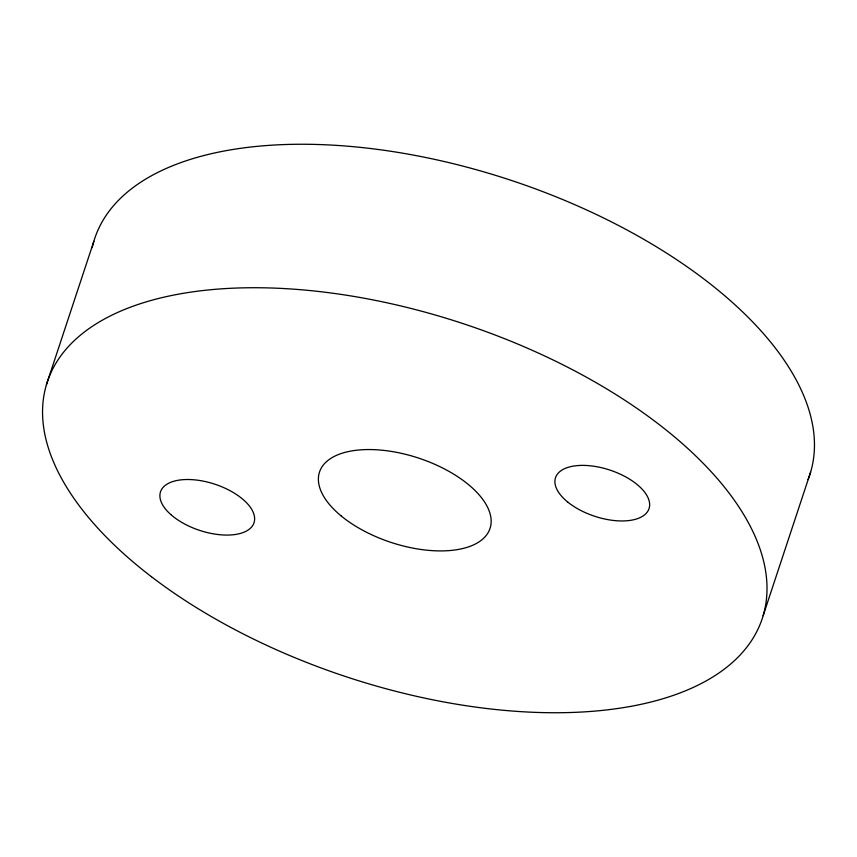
<?xml version="1.0" encoding="UTF-8"?>
<svg xmlns="http://www.w3.org/2000/svg" width="857" height="857" viewBox="0 0 857 857"><rect width="100%" height="100%" fill="white"/><g stroke="black" fill="none" stroke-linecap="round" stroke-linejoin="round"><path stroke-width="1.29" d="M46.407 384.793L93.852 241.32M763.148 615.68L810.593 472.207M92.224 247.619A376.544 185.99 18.3 0 1 506.251 178.749A376.544 185.99 18.3 0 1 808.076 479.577M568.105 502.352A49.245 24.317 18.3 0 0 647.774 511.297A49.245 24.317 18.3 0 0 590.966 465.865A49.245 24.317 18.3 0 0 568.105 502.352M170.779 514.532A49.245 24.317 18.3 0 0 251.669 526.916A49.245 24.317 18.3 0 0 199.349 480.445A49.245 24.317 18.3 0 0 170.779 514.532M151.432 576.718A376.544 185.99 18.3 0 0 755.67 633.698A376.544 185.99 18.3 0 0 307.224 290.287A376.544 185.99 18.3 0 0 151.432 576.718M341.215 515.978A89.792 44.35 18.3 0 0 487.215 534.082A89.792 44.35 18.3 0 0 385.896 450.643A89.792 44.35 18.3 0 0 341.215 515.978"/></g></svg>
